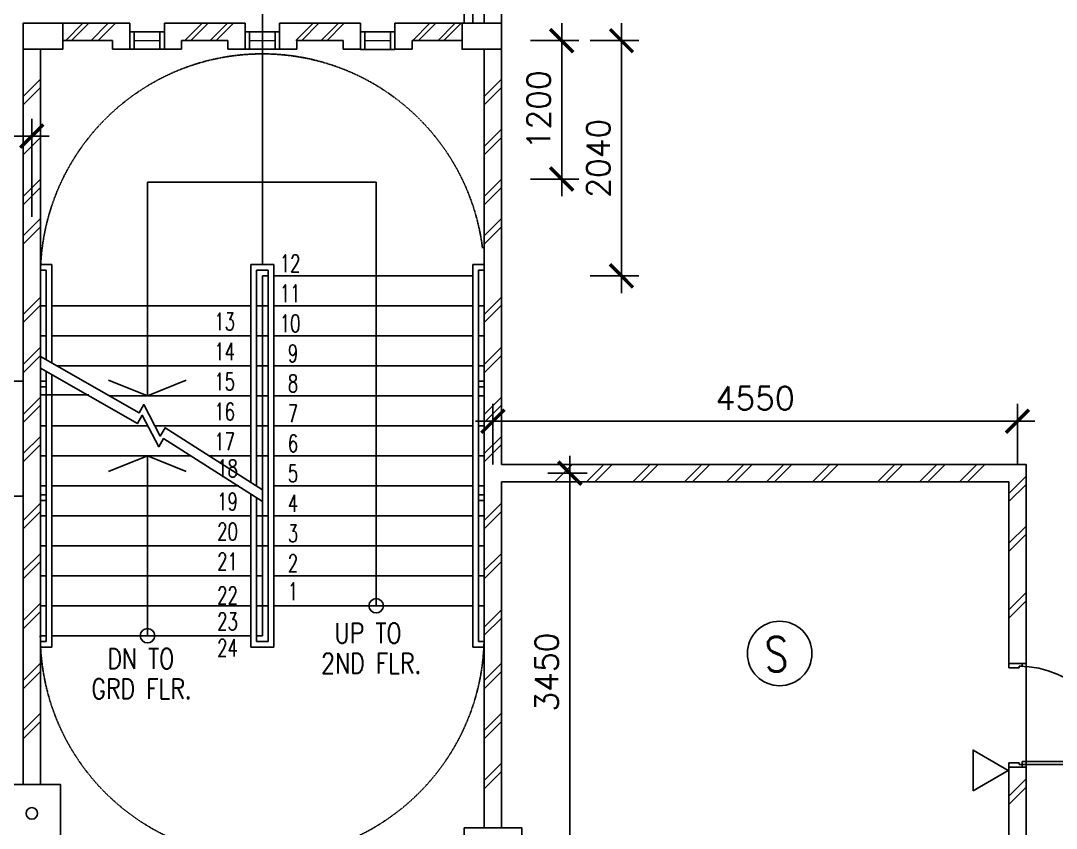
# Model space of a CAD drawing. Header units: feet. Extents: x 1407108 to 2957709, y -1501070 to -681589.
# Drawn here: x 1670864 to 1679847, y -776553 to -769552 of the extents above; entities that cross this region are included whole.
import ezdxf

# ---------------------------------------------------------------- set-up
doc = ezdxf.new("R2010")
doc.units = ezdxf.units.FT
doc.header["$LTSCALE"] = 13
doc.header["$MEASUREMENT"] = 0
doc.linetypes.add('HIDDEN', pattern=[0.375, 0.25, -0.125])
doc.layers.get('0').update_dxf_attribs({"linetype": 'CONTINUOUS'})
for name, color, linetype in [('-FF', 240, 'CONTINUOUS'), ('COL', 3, 'CONTINUOUS'), ('DIM', 7, 'CONTINUOUS'), ('DR', 7, 'CONTINUOUS'), ('extension', 1, 'CONTINUOUS'), ('H', 1, 'CONTINUOUS'), ('hatch', 7, 'CONTINUOUS'), ('LINE', 7, 'CONTINUOUS'), ('PL', 5, 'CONTINUOUS'), ('RWDP', 145, 'CONTINUOUS'), ('stair', 7, 'CONTINUOUS'), ('WALL', 2, 'CONTINUOUS'), ('WIN', 5, 'CONTINUOUS')]:
    doc.layers.add(name, color=color, linetype=linetype)
doc.styles.add('E', font='ROMANS.SHX', dxfattribs={"width": 0.9})
doc.styles.add('ROMANS', font='romans')
doc.styles.get("Standard").update_dxf_attribs({"font": 'ROMANS.SHX'})
doc.dimstyles.new('STANDARD$0', dxfattribs={"dimscale": 0, "dimtxt": 8, "dimasz": 6, "dimexe": 1, "dimexo": 1, "dimgap": 3, "dimtad": 1, "dimdec": 0, "dimlfac": -1, "dimrnd": 1, "dimzin": 0, "dimdsep": 46, "dimtxsty": 'Standard', "dimcen": 0, "dimclrd": 5, "dimclre": 250, "dimadec": 0, "dimazin": 0, "dimtfac": 1, "dimtdec": 4, "dimtofl": 0, "dimtmove": 0, "dimatfit": 3, "dimfxl": 1, "dimtolj": 1, "dimtzin": 0, "dimarcsym": 0})

# ---------------------------------------------------------------- blocks, each defined once
blk = doc.blocks.new('_ARCHTICK')
at = {"color": 0, "linetype": 'ByBlock', "const_width": 0.15}
blk.add_lwpolyline([(-0.5, -0.5), (0.5, 0.5)], dxfattribs=at)
blk = doc.blocks.new('*D375')
at = {"layer": 'DIM', "color": 7, "lineweight": -2, "transparency": 16777216}
for p, q in [((1665960.2, -771252.3), (1665960.2, -770401.7)), ((1670960.2, -771252.3), (1670960.2, -770401.7)), ((1665810.2, -770551.7), (1671110.2, -770551.7))]:
    blk.add_line(p, q, dxfattribs=at)
at = {"layer": 'DIM', "color": 7, "lineweight": -2, "transparency": 16777216, "xscale": 200, "yscale": 200, "zscale": 200, "rotation": 180}
blk.add_blockref('_ARCHTICK', (1665960.2, -770551.7), dxfattribs=at)
at = {"layer": 'DIM', "color": 7, "lineweight": -2, "transparency": 16777216, "xscale": 200, "yscale": 200, "zscale": 200}
blk.add_blockref('_ARCHTICK', (1670960.2, -770551.7), dxfattribs=at)
at = {"layer": 'DIM', "color": 7, "transparency": 16777216, "insert": (1668460.2, -770351.7), "char_height": 200, "attachment_point": 5, "style": 'ROMANS'}
blk.add_mtext('\\A1;5000', dxfattribs=at)
blk = doc.blocks.new('*D411')
at = {"layer": 'DIM', "color": 7, "linetype": 'Continuous', "lineweight": -2, "transparency": 16777216}
for p, q in [((1675557, -769574.1), (1675557, -771074.1)), ((1675285.1, -769724.1), (1675707, -769724.1)), ((1675285.1, -770924.1), (1675707, -770924.1))]:
    blk.add_line(p, q, dxfattribs=at)
at = {"layer": 'DIM', "color": 7, "linetype": 'Continuous', "lineweight": -2, "transparency": 16777216, "xscale": 200, "yscale": 200, "zscale": 200}
for p, rotation in [((1675557, -769724.1), 90), ((1675557, -770924.1), 270)]:
    blk.add_blockref('_ARCHTICK', p, dxfattribs=dict(at, rotation=rotation))
at = {"layer": 'DIM', "color": 7, "linetype": 'Continuous', "transparency": 16777216, "insert": (1675357, -770324.1), "char_height": 200, "attachment_point": 5, "rotation": 90, "style": 'ROMANS'}
blk.add_mtext('\\A1;1200', dxfattribs=at)
blk = doc.blocks.new('*D413')
at = {"layer": 'DIM', "color": 7, "linetype": 'Continuous', "lineweight": -2, "transparency": 16777216}
for p, q in [((1676075.4, -769574.1), (1676075.4, -771914.1)), ((1675803.5, -769724.1), (1676225.4, -769724.1)), ((1675803.5, -771764.1), (1676225.4, -771764.1))]:
    blk.add_line(p, q, dxfattribs=at)
at = {"layer": 'DIM', "color": 7, "linetype": 'Continuous', "lineweight": -2, "transparency": 16777216, "xscale": 200, "yscale": 200, "zscale": 200}
for p, rotation in [((1676075.4, -769724.1), 90), ((1676075.4, -771764.1), 270)]:
    blk.add_blockref('_ARCHTICK', p, dxfattribs=dict(at, rotation=rotation))
at = {"layer": 'DIM', "color": 7, "linetype": 'Continuous', "transparency": 16777216, "insert": (1675875.4, -770744.1), "char_height": 200, "attachment_point": 5, "rotation": 90, "style": 'ROMANS'}
blk.add_mtext('\\A1;2040', dxfattribs=at)
blk = doc.blocks.new('*D457')
at = {"layer": 'DIM', "color": 7, "linetype": 'Continuous', "lineweight": -2, "transparency": 16777216}
for p, q in [((1674960.2, -773399.1), (1674960.2, -772874.4)), ((1679510.2, -773399.1), (1679510.2, -772874.4)), ((1679660.2, -773024.4), (1674810.2, -773024.4))]:
    blk.add_line(p, q, dxfattribs=at)
at = {"layer": 'DIM', "color": 7, "linetype": 'Continuous', "lineweight": -2, "transparency": 16777216, "xscale": 200, "yscale": 200, "zscale": 200, "rotation": 180}
blk.add_blockref('_ARCHTICK', (1674960.2, -773024.4), dxfattribs=at)
at = {"layer": 'DIM', "color": 7, "linetype": 'Continuous', "lineweight": -2, "transparency": 16777216, "xscale": 200, "yscale": 200, "zscale": 200}
blk.add_blockref('_ARCHTICK', (1679510.2, -773024.4), dxfattribs=at)
at = {"layer": 'DIM', "color": 7, "linetype": 'Continuous', "transparency": 16777216, "insert": (1677235.2, -772824.4), "char_height": 200, "attachment_point": 5, "style": 'ROMANS'}
blk.add_mtext('\\A1;4550', dxfattribs=at)
blk = doc.blocks.new('*D458')
at = {"layer": 'DIM', "color": 7, "linetype": 'Continuous', "lineweight": -2, "transparency": 16777216}
for p, q in [((1675627.5, -773324.1), (1675627.5, -777074.1)), ((1675436.2, -773474.1), (1675777.5, -773474.1)), ((1675360.2, -776924.1), (1675777.5, -776924.1))]:
    blk.add_line(p, q, dxfattribs=at)
at = {"layer": 'DIM', "color": 7, "linetype": 'Continuous', "lineweight": -2, "transparency": 16777216, "xscale": 200, "yscale": 200, "zscale": 200}
for p, rotation in [((1675627.5, -773474.1), 90), ((1675627.5, -776924.1), 270)]:
    blk.add_blockref('_ARCHTICK', p, dxfattribs=dict(at, rotation=rotation))
at = {"layer": 'DIM', "color": 7, "linetype": 'Continuous', "transparency": 16777216, "insert": (1675427.5, -775199.1), "char_height": 200, "attachment_point": 5, "rotation": 90, "style": 'ROMANS'}
blk.add_mtext('\\A1;3450', dxfattribs=at)
blk = doc.blocks.new('DR900')
at = {"layer": 'DR', "color": 7}
for p, q in [((25, 940), (50, 940)), ((25, 115), (25, 940)), ((50, 115), (50, 940)), ((0, 115), (25, 115)), ((50, 115), (25, 115)), ((25, 115), (25, 90)), ((25, 90), (38, 90)), ((38, 90), (38, 0)), ((862, 90), (875, 90)), ((862, 90), (862, 0)), ((874.6, 115), (900, 115)), ((875, 115), (875, 90)), ((0, 0), (38, 0)), ((862, 0), (900, 0))]:
    blk.add_line(p, q, dxfattribs=at)
blk.add_arc((25, 90), 850, 0, 90, dxfattribs=at)
blk = doc.blocks.new('CO2')
at = {"layer": '-FF'}
blk.add_lwpolyline([(-305.5, -176.4), (-305.5, 176.4), (0, 0)], close=True, dxfattribs=at)
blk = doc.blocks.new('SMOKE DETECTOR')
at = {"layer": '-FF'}
blk.add_circle((0, 0), 279.9, dxfattribs=at)
at = {"layer": '-FF', "color": 3, "style": 'E', "width": 0.8}
blk.add_text('S', height=300, dxfattribs=at).set_placement((-131.5, -155.8))

msp = doc.modelspace()

# ---------------------------------------------------------------- linework, layer by layer
at = {"color": 9}
msp.add_line((1674785.2, -769574.1), (1674785.2, -765174.1), dxfattribs=at)
at = {"layer": 'COL'}
for q in [(1670710.2, -776174.1), (1671210.2, -776174.1)]:
    msp.add_line((1671210.2, -776174.1), q, dxfattribs=at)
for points in [[(1671228.2, -769574.1), (1670885.2, -769574.1), (1670885.2, -769799.1), (1671228.2, -769799.1)], [(1674692.2, -769574.1), (1675035.2, -769574.1), (1675035.2, -769799.1), (1674692.2, -769799.1)], [(1670710.2, -776174.1), (1671210.2, -776174.1), (1671210.2, -776674.1), (1670710.2, -776674.1)], [(1674710.2, -776549.1), (1675210.2, -776549.1), (1675210.2, -777299.1), (1674710.2, -777299.1)]]:
    msp.add_lwpolyline(points, close=True, dxfattribs=at)
at = {"layer": 'extension', "color": 21}
for p, q in [((1670885.2, -772675.6), (1655710.2, -772675.6)), ((1670885.2, -773674.1), (1655710.2, -773674.1))]:
    msp.add_line(p, q, dxfattribs=at)
at = {"layer": 'H'}
for p, q in [((1671254.2, -769724.1), (1671404.2, -769574.1)), ((1671305.9, -769724.1), (1671455.9, -769574.1)), ((1671470.9, -769726.3), (1671620.9, -769576.3)), ((1671532.7, -769726.3), (1671682.7, -769576.3)), ((1672287.4, -769724.1), (1672437.4, -769574.1)), ((1672339, -769724.1), (1672489, -769574.1)), ((1672504.1, -769726.3), (1672654.1, -769576.3)), ((1672555.8, -769726.3), (1672705.8, -769576.3)), ((1673249.9, -769724.1), (1673399.9, -769574.1)), ((1673301.5, -769724.1), (1673451.5, -769574.1)), ((1673466.6, -769726.3), (1673616.6, -769576.3)), ((1673518.3, -769726.3), (1673668.3, -769576.3)), ((1674264.5, -769724.1), (1674414.5, -769574.1)), ((1674316.2, -769724.1), (1674466.2, -769574.1)), ((1674481.2, -769726.3), (1674631.2, -769576.3)), ((1674532.9, -769726.3), (1674682.9, -769576.3)), ((1675648.3, -773399.1), (1675498.3, -773549.1)), ((1675922.7, -773399.1), (1675772.7, -773549.1)), ((1675993.4, -773399.1), (1675843.4, -773549.1)), ((1676323.6, -773399.1), (1676173.6, -773549.1)), ((1676394.3, -773399.1), (1676244.3, -773549.1)), ((1676771.8, -773399.1), (1676621.8, -773549.1)), ((1676842.5, -773399.1), (1676692.5, -773549.1)), ((1677137.9, -773399.1), (1676987.9, -773549.1)), ((1677208.6, -773399.1), (1677058.6, -773549.1)), ((1677483, -773399.1), (1677333, -773549.1)), ((1677553.7, -773399.1), (1677403.7, -773549.1)), ((1677883.9, -773399.1), (1677733.9, -773549.1)), ((1677954.6, -773399.1), (1677804.6, -773549.1)), ((1678445.6, -773399.1), (1678295.6, -773549.1)), ((1678516.3, -773399.1), (1678366.3, -773549.1)), ((1678811.7, -773399.1), (1678661.7, -773549.1)), ((1678882.4, -773399.1), (1678732.4, -773549.1)), ((1679156.8, -773399.1), (1679006.8, -773549.1)), ((1679227.5, -773399.1), (1679077.5, -773549.1))]:
    msp.add_line(p, q, dxfattribs=at)
at = {"layer": 'hatch', "color": 1}
for p, q in [((1671035.2, -770058.6), (1670885.2, -770208.6)), ((1671035.2, -770130.2), (1670885.2, -770280.2)), ((1675035.2, -770058.6), (1674885.2, -770208.6)), ((1675035.2, -770130.2), (1674885.2, -770280.2)), ((1671035.2, -770492.6), (1670885.2, -770642.6)), ((1675035.2, -770492.6), (1674885.2, -770642.6)), ((1671035.2, -770564.2), (1670885.2, -770714.2)), ((1675035.2, -770564.2), (1674885.2, -770714.2)), ((1671035.2, -770925.5), (1670885.2, -771075.5)), ((1675035.2, -770925.5), (1674885.2, -771075.5)), ((1671035.2, -770997.1), (1670885.2, -771147.1)), ((1675035.2, -770997.1), (1674885.2, -771147.1)), ((1671035.2, -771266.3), (1670885.2, -771416.3)), ((1675035.2, -771266.3), (1674885.2, -771416.3)), ((1671035.2, -771337.9), (1670885.2, -771487.9)), ((1675035.2, -771337.9), (1674885.2, -771487.9)), ((1671035.2, -771947.6), (1670885.2, -772097.6)), ((1671035.2, -772019.2), (1670885.2, -772169.2)), ((1675035.2, -771947.6), (1674885.2, -772097.6)), ((1675035.2, -772019.2), (1674885.2, -772169.2)), ((1671035.2, -772381.6), (1670885.2, -772531.6)), ((1675035.2, -772381.6), (1674885.2, -772531.6)), ((1671035.2, -772453.2), (1670885.2, -772603.2)), ((1675035.2, -772453.2), (1674885.2, -772603.2)), ((1671035.2, -772814.5), (1670885.2, -772964.5)), ((1675035.2, -772814.5), (1674885.2, -772964.5)), ((1671035.2, -772886.1), (1670885.2, -773036.1)), ((1675035.2, -772886.1), (1674885.2, -773036.1)), ((1671035.2, -773155.3), (1670885.2, -773305.3)), ((1675035.2, -773155.3), (1674885.2, -773305.3)), ((1671035.2, -773226.9), (1670885.2, -773376.9)), ((1675035.2, -773226.9), (1674885.2, -773376.9)), ((1679585.2, -773499.7), (1679435.2, -773649.7)), ((1679585.2, -773571.3), (1679435.2, -773721.3)), ((1671035.2, -773735.6), (1670885.2, -773885.6)), ((1675035.2, -773735.6), (1674885.2, -773885.6)), ((1671035.2, -773807.2), (1670885.2, -773957.2)), ((1675035.2, -773807.2), (1674885.2, -773957.2)), ((1679585.2, -773932.6), (1679435.2, -774082.6)), ((1679585.2, -774004.2), (1679435.2, -774154.2)), ((1671035.2, -774169.6), (1670885.2, -774319.6)), ((1675035.2, -774169.6), (1674885.2, -774319.6)), ((1671035.2, -774241.2), (1670885.2, -774391.2)), ((1675035.2, -774241.2), (1674885.2, -774391.2)), ((1679585.2, -774509.9), (1679435.2, -774659.9)), ((1671035.2, -774602.5), (1670885.2, -774752.5)), ((1679585.2, -774581.6), (1679435.2, -774731.6)), ((1671035.2, -774674.1), (1670885.2, -774824.1)), ((1675035.2, -774658.6), (1674885.2, -774808.6)), ((1675035.2, -774730.2), (1674885.2, -774880.2)), ((1671035.2, -775122.6), (1670885.2, -775272.6)), ((1675035.2, -775122.6), (1674885.2, -775272.6)), ((1671035.2, -775194.2), (1670885.2, -775344.2)), ((1675035.2, -775194.2), (1674885.2, -775344.2)), ((1671035.2, -775556.6), (1670885.2, -775706.6)), ((1675035.2, -775556.6), (1674885.2, -775706.6)), ((1671035.2, -775628.2), (1670885.2, -775778.2)), ((1675035.2, -775628.2), (1674885.2, -775778.2)), ((1675035.2, -775989.5), (1674885.2, -776139.5)), ((1675035.2, -776061.1), (1674885.2, -776211.1)), ((1679585.2, -776124.7), (1679435.2, -776274.7)), ((1679585.2, -776196.3), (1679435.2, -776346.3))]:
    msp.add_line(p, q, dxfattribs=at)
at = {"layer": 'LINE', "color": 8, "linetype": 'Continuous'}
msp.add_line((1674710.2, -765174.1), (1674710.2, -769574.1), dxfattribs=at)
at = {"layer": 'LINE', "color": 30, "linetype": 'Continuous'}
msp.add_line((1679435.2, -776024.1), (1679585.2, -776024.1), dxfattribs=at)
at = {"layer": 'LINE', "color": 5, "linetype": 'Continuous'}
msp.add_lwpolyline([(1679435.2, -775124.1), (1679585.2, -775124.1), (1679585.2, -776024.1)], dxfattribs=at)
at = {"layer": 'PL', "color": 5}
for p, q in [((1671810.2, -769649.1), (1672110.2, -769649.1)), ((1671848.2, -769649.1), (1671848.2, -769799.1)), ((1672810.2, -769649.1), (1673110.2, -769649.1)), ((1672848.2, -769649.1), (1672848.2, -769799.1)), ((1673072.2, -769649.1), (1673072.2, -769799.1)), ((1674110.2, -769649.1), (1673810.2, -769649.1)), ((1674072.2, -769649.1), (1674072.2, -769799.1)), ((1671810.2, -769799.1), (1672110.2, -769799.1)), ((1672810.2, -769799.1), (1673110.2, -769799.1)), ((1674110.2, -769800.5), (1673810.2, -769800.5))]:
    msp.add_line(p, q, dxfattribs=at)
at = {"layer": 'RWDP', "linetype": 'Continuous'}
msp.add_circle((1670960.2, -776424.1), 50, dxfattribs=at)
at = {"layer": 'stair', "color": 5, "linetype": 'HIDDEN'}
msp.add_line((1672960.2, -768990.6), (1672960.2, -771664.1), dxfattribs=at)
at = {"layer": 'stair'}
for p, q in [((1671963.7, -772804.1), (1671963.7, -770950.5)), ((1671963.7, -770950.5), (1673947.7, -770950.5)), ((1673947.7, -774624.1), (1673947.7, -770950.5)), ((1672960.2, -771764.1), (1672960.2, -773563.4)), ((1672960.2, -771764.1), (1672960.2, -774884.1)), ((1673010.2, -771764.1), (1672960.2, -771764.1)), ((1674785.2, -771764.1), (1673060.2, -771764.1)), ((1671035.2, -772024.1), (1671085.2, -772024.1)), ((1671135.2, -772024.1), (1672860.2, -772024.1)), ((1672910.2, -772024.1), (1672960.2, -772024.1)), ((1672910.2, -772024.1), (1672960.2, -772024.1)), ((1672960.2, -772024.1), (1673010.2, -772024.1)), ((1673060.2, -772024.1), (1674785.2, -772024.1)), ((1674835.2, -772024.1), (1674885.2, -772024.1)), ((1671035.2, -772284.1), (1671085.2, -772284.1)), ((1671135.2, -772284.1), (1672860.2, -772284.1)), ((1672910.2, -772284.1), (1672960.2, -772284.1)), ((1672910.2, -772284.1), (1672960.2, -772284.1)), ((1672960.2, -772284.1), (1673010.2, -772284.1)), ((1673060.2, -772284.1), (1674785.2, -772284.1)), ((1674835.2, -772284.1), (1674885.2, -772284.1)), ((1671177, -772544.1), (1672860.2, -772544.1)), ((1672910.2, -772544.1), (1672960.2, -772544.1)), ((1672910.2, -772544.1), (1672960.2, -772544.1)), ((1672960.2, -772544.1), (1673010.2, -772544.1)), ((1673060.2, -772544.1), (1674785.2, -772544.1)), ((1674835.2, -772544.1), (1674885.2, -772544.1)), ((1671035.2, -772796.6), (1671455.9, -772796.6)), ((1671631.8, -772804.1), (1672860.2, -772804.1)), ((1672910.2, -772804.1), (1672960.2, -772804.1)), ((1672910.2, -772804.1), (1672960.2, -772804.1)), ((1672960.2, -772804.1), (1673010.2, -772804.1)), ((1673060.2, -772804.1), (1674785.2, -772804.1)), ((1674835.2, -772804.1), (1674885.2, -772804.1)), ((1671035.2, -773064.1), (1671085.2, -773064.1)), ((1671135.2, -773064.1), (1671966.3, -773064.1)), ((1672028.3, -773064.1), (1672860.2, -773064.1)), ((1672910.2, -773064.1), (1672960.2, -773064.1)), ((1672910.2, -773064.1), (1672960.2, -773064.1)), ((1672960.2, -773064.1), (1673010.2, -773064.1)), ((1673060.2, -773064.1), (1674785.2, -773064.1)), ((1674835.2, -773064.1), (1674885.2, -773064.1)), ((1671035.2, -773324.1), (1671085.2, -773324.1)), ((1671135.2, -773324.1), (1672338.3, -773324.1)), ((1671963.7, -773324.1), (1671963.7, -774884.1)), ((1672496.7, -773324.1), (1672860.2, -773324.1)), ((1672910.2, -773324.1), (1672955.9, -773324.1)), ((1672910.2, -773324.1), (1672960.2, -773324.1)), ((1672960.2, -773324.1), (1673010.2, -773324.1)), ((1673060.2, -773324.1), (1674785.2, -773324.1)), ((1674835.2, -773324.1), (1674885.2, -773324.1)), ((1671035.2, -773584.1), (1671085.2, -773584.1)), ((1671135.2, -773584.1), (1672757.6, -773584.1)), ((1673060.2, -773584.1), (1674785.2, -773584.1)), ((1674835.2, -773584.1), (1674885.2, -773584.1)), ((1671035.2, -773844.1), (1671085.2, -773844.1)), ((1671135.2, -773844.1), (1672860.2, -773844.1)), ((1672910.2, -773844.1), (1672960.2, -773844.1)), ((1672960.2, -773844.1), (1673010.2, -773844.1)), ((1672960.2, -773844.1), (1673010.2, -773844.1)), ((1673060.2, -773844.1), (1674785.2, -773844.1)), ((1674835.2, -773844.1), (1674885.2, -773844.1)), ((1671035.2, -774104.1), (1671085.2, -774104.1)), ((1671135.2, -774104.1), (1672860.2, -774104.1)), ((1672910.2, -774104.1), (1672960.2, -774104.1)), ((1672960.2, -774104.1), (1673010.2, -774104.1)), ((1672960.2, -774104.1), (1673010.2, -774104.1)), ((1673060.2, -774104.1), (1674785.2, -774104.1)), ((1674835.2, -774104.1), (1674885.2, -774104.1)), ((1671035.2, -774364.1), (1671085.2, -774364.1)), ((1671135.2, -774364.1), (1672860.2, -774364.1)), ((1672910.2, -774364.1), (1672960.2, -774364.1)), ((1673060.2, -774364.1), (1674785.2, -774364.1)), ((1674835.2, -774364.1), (1674885.2, -774364.1)), ((1671035.2, -774624.1), (1671085.2, -774624.1)), ((1671135.2, -774624.1), (1672860.2, -774624.1)), ((1672910.2, -774624.1), (1672960.2, -774624.1)), ((1672960.2, -774624.1), (1673010.2, -774624.1)), ((1673060.2, -774624.1), (1674785.2, -774624.1)), ((1674835.2, -774624.1), (1674885.2, -774624.1)), ((1671035.2, -774884.1), (1671085.2, -774884.1)), ((1671135.2, -774884.1), (1672860.2, -774884.1)), ((1672910.2, -774884.1), (1672960.2, -774884.1))]:
    msp.add_line(p, q, dxfattribs=at)
at = {"layer": 'stair', "color": 193}
for p, q in [((1671135.2, -771664.1), (1671035.2, -771664.1)), ((1671135.2, -771664.1), (1671135.2, -772520.2)), ((1672860.2, -771664.1), (1672860.2, -773556.4)), ((1672860.2, -771664.1), (1673060.2, -771664.1)), ((1673060.2, -771664.1), (1673060.2, -774984.1)), ((1674785.2, -771664.1), (1674785.2, -774984.1)), ((1674785.2, -771664.1), (1674885.2, -771664.1)), ((1671085.2, -771714.1), (1671035.2, -771714.1)), ((1671085.2, -771714.1), (1671085.2, -772491.7)), ((1672910.2, -771714.1), (1672910.2, -773588.4)), ((1672910.2, -771714.1), (1673010.2, -771714.1)), ((1673010.2, -771714.1), (1673010.2, -774934.1)), ((1674835.2, -771714.1), (1674835.2, -774934.1)), ((1674835.2, -771714.1), (1674885.2, -771714.1)), ((1671085.2, -772592.2), (1671085.2, -774934.1)), ((1671135.2, -772620.8), (1671135.2, -774984.1)), ((1671085.2, -772675.8), (1671035.2, -772675.8)), ((1671085.2, -772725.8), (1671035.2, -772725.8)), ((1674835.2, -772675.8), (1674885.2, -772675.8)), ((1674835.2, -772725.8), (1674885.2, -772725.8)), ((1671085.2, -773662.4), (1671035.2, -773662.4)), ((1671085.2, -773712.4), (1671035.2, -773712.4)), ((1672860.2, -774984.1), (1672860.2, -773657.1)), ((1672910.2, -774934.1), (1672910.2, -773689)), ((1674835.2, -773662.4), (1674885.2, -773662.4)), ((1674835.2, -773712.4), (1674885.2, -773712.4)), ((1671035.2, -774934.1), (1671085.2, -774934.1)), ((1671035.2, -774984.1), (1671135.2, -774984.1)), ((1672860.2, -774984.1), (1673060.2, -774984.1)), ((1672910.2, -774934.1), (1673010.2, -774934.1)), ((1674885.2, -774984.1), (1674785.2, -774984.1)), ((1674885.2, -774934.1), (1674835.2, -774934.1))]:
    msp.add_line(p, q, dxfattribs=at)
at = {"layer": 'stair'}
for points in [[(1671035.2, -772463.1), (1671890.5, -772952), (1671931.8, -772879.8), (1672075, -773153.2), (1672116.2, -773081), (1672960.2, -773620.3)], [(1671035.2, -772563.6), (1671877.1, -773044.9), (1671918.4, -772972.6), (1672061.6, -773246.1), (1672102.8, -773173.9), (1672960.2, -773720.9)]]:
    msp.add_lwpolyline(points, dxfattribs=at)
at = {"layer": 'stair', "color": 4, "linetype": 'Continuous'}
for points in [[(1671626.6, -772669.4), (1671963.7, -772804.1), (1672300.7, -772669.4)], [(1671626.6, -773458.9), (1671963.7, -773324.1), (1672300.7, -773458.9)]]:
    msp.add_lwpolyline(points, dxfattribs=at)
at = {"layer": 'stair', "color": 2, "linetype": 'Continuous'}
for centre in [(1673947.7, -774624.1), (1671963.7, -774884.1)]:
    msp.add_circle(centre, 62.5, dxfattribs=at)
at = {"layer": 'stair', "color": 1, "linetype": 'HIDDEN'}
for centre, start, end in [((1672960.2, -771764.1), 7.16198, 180), ((1672959.2, -774884.1), 180, 0)]:
    msp.add_arc(centre, 1925, start, end, dxfattribs=at)
at = {"layer": 'WALL'}
for p, q in [((1671810.2, -769574.1), (1671228.2, -769574.1)), ((1671810.2, -769574.1), (1671810.2, -769799.1)), ((1672110.2, -769574.1), (1672810.2, -769574.1)), ((1672110.2, -769799.1), (1672110.2, -769574.1)), ((1673810.2, -769574.1), (1673110.2, -769574.1)), ((1673810.2, -769799.1), (1673810.2, -769574.1)), ((1674110.2, -769574.1), (1674110.2, -769799.1)), ((1674110.2, -769574.1), (1674692.2, -769574.1)), ((1670885.2, -776174.1), (1670885.2, -769649.1)), ((1671660.2, -769799.1), (1671660.2, -769724.1)), ((1672660.2, -769724.1), (1672260.2, -769724.1)), ((1672260.2, -769799.1), (1672260.2, -769724.1)), ((1672660.2, -769799.1), (1672660.2, -769724.1)), ((1673260.2, -769724.1), (1673260.2, -769799.1)), ((1673260.2, -769724.1), (1673660.2, -769724.1)), ((1673660.2, -769799.1), (1673660.2, -769724.1)), ((1674260.2, -769724.1), (1674692.2, -769724.1)), ((1674260.2, -769799.1), (1674260.2, -769724.1)), ((1671035.2, -776174.1), (1671035.2, -769799.1)), ((1671810.2, -769799.1), (1671660.2, -769799.1)), ((1672110.2, -769799.1), (1672260.2, -769799.1)), ((1673810.2, -769799.1), (1673660.2, -769799.1)), ((1674110.2, -769799.1), (1674260.2, -769799.1)), ((1674885.2, -776549.1), (1674885.2, -769799.1)), ((1675035.2, -773399.1), (1675035.2, -769799.1)), ((1675035.2, -773399.1), (1675035.2, -770614.1)), ((1674885.2, -776549.1), (1674885.2, -770764.1)), ((1675035.2, -776549.1), (1675035.2, -773549.1)), ((1675035.2, -776549.1), (1675035.2, -773549.1))]:
    msp.add_line(p, q, dxfattribs=at)
for points in [[(1672660.2, -769799.1), (1672810.2, -769799.1), (1672810.2, -769574.1)], [(1673260.2, -769799.1), (1673110.2, -769799.1), (1673110.2, -769574.1)], [(1671660.2, -769724.1), (1671228.2, -769724.1)]]:
    msp.add_lwpolyline(points, dxfattribs=at)
at = {"layer": 'WALL', "linetype": 'Continuous'}
for points in [[(1679585.2, -775124.1), (1679585.2, -773399.1), (1675035.2, -773399.1)], [(1679435.2, -775124.1), (1679435.2, -773549.1), (1675035.2, -773549.1)], [(1679435.2, -776849.1), (1679435.2, -776024.1)], [(1679585.2, -776849.1), (1679585.2, -776024.1)]]:
    msp.add_lwpolyline(points, dxfattribs=at)
at = {"layer": 'WIN'}
for p, q in [((1674885.2, -768649.1), (1674885.2, -769574.1)), ((1675035.2, -768649.1), (1675035.2, -769574.1)), ((1672072.2, -769799.1), (1672072.2, -769649.1)), ((1673848.2, -769799.1), (1673848.2, -769649.1)), ((1672260.2, -769799.1), (1672260.2, -769724.1))]:
    msp.add_line(p, q, dxfattribs=at)
at = {"layer": 'WIN', "const_width": 10, "flags": 128}
for points in [[(1671848.2, -769724.1), (1672072.2, -769724.1)], [(1672848.2, -769724.1), (1673072.2, -769724.1)], [(1674072.2, -769724.1), (1673848.2, -769724.1)]]:
    msp.add_lwpolyline(points, dxfattribs=at)

# ---------------------------------------------------------------- block references
at = {"layer": '-FF'}
for name, p in [('SMOKE DETECTOR', (1677448, -775037.8)), ('CO2', (1679431.2, -776051.8))]:
    msp.add_blockref(name, p, dxfattribs=at)
at = {"layer": 'LINE', "color": 30, "linetype": 'Continuous', "xscale": -1, "rotation": 270}
msp.add_blockref('DR900', (1679435.2, -776024.1), dxfattribs=at)

# ---------------------------------------------------------------- texts
at = {"layer": 'stair', "color": 7, "linetype": 'Continuous', "style": 'ROMANS'}
for s, height, width, p in [('12', 150, 0.7, (1673111, -771731)), ('11', 150, 0.7, (1673111, -771991)), ('13', 150, 0.7, (1672543.1, -772235.4)), ('10', 150, 0.7, (1673111, -772251)), ('14', 150, 0.7, (1672543.1, -772495.4)), ('9', 150, 0.7, (1673181, -772511)), ('15', 150, 0.7, (1672543.1, -772755.4)), ('8', 150, 0.7, (1673181, -772771)), ('16', 150, 0.7, (1672543.1, -773015.4)), ('7', 150, 0.7, (1673181, -773031)), ('17', 150, 0.7, (1672543.1, -773275.4)), ('6', 150, 0.7, (1673181, -773291)), ('18', 150, 0.7, (1672568.2, -773507.8)), ('5', 150, 0.7, (1673181, -773551)), ('19', 150, 0.7, (1672568.2, -773795.4)), ('4', 150, 0.7, (1673181, -773811)), ('20', 150, 0.7, (1672568.2, -774055.4)), ('3', 150, 0.7, (1673181, -774071)), ('21', 150, 0.7, (1672568.2, -774315.4)), ('2', 150, 0.7, (1673181, -774331)), ('1', 150, 0.7, (1673181, -774575)), ('22', 150, 0.7, (1672568.2, -774609.8)), ('23', 150, 0.7, (1672568.2, -774835.4)), ('24', 150, 0.7, (1672568.2, -775064.7)), ('DN TO', 175, 0.8, (1671614.9, -775170.8)), ('GRD FLR.', 175, 0.8, (1671477.7, -775431.6))]:
    msp.add_text(s, height=height, dxfattribs=dict(at, width=width)).set_placement(p)
at = {"layer": 'stair', "color": 7, "linetype": 'Continuous', "style": 'ROMANS', "width": 0.8}
for s, p in [('UP TO', (1673586.4, -774949.3)), ('2ND FLR.', (1673470.1, -775210.2))]:
    msp.add_text(s, height=175, rotation=360, dxfattribs=at).set_placement(p)

# ---------------------------------------------------------------- dimensions: what is measured, and where the dimension line sits
at = {"layer": 'DIM', "linetype": 'Continuous'}
for base, p1, p2, picture, middle in [((1675557, -770924.1), (1675135.1, -769724.1), (1675135.1, -770924.1), '*D411', (1675357, -770324.1)), ((1676075.4, -771764.1), (1675653.5, -769724.1), (1675653.5, -771764.1), '*D413', (1675875.4, -770744.1))]:
    dim = msp.add_linear_dim(base=base, p1=p1, p2=p2, angle=90, dimstyle='STANDARD$0', override={"dimscale": 100, "dimtxt": 2, "dimasz": 2, "dimexe": 1.5, "dimexo": 1.5, "dimgap": 1, "dimtxsty": 'ROMANS', "dimblk": 'ARCHTICK', "dimdle": 1.5, "dimclrd": 7, "dimclre": 7, "dimclrt": 7, "dimtdec": 0, "dimtmove": 2}, dxfattribs=at)
    dim.commit()
    dim.dimension.update_dxf_attribs({"geometry": picture, "text_midpoint": middle})
at = {"layer": 'DIM'}
dim = msp.add_aligned_dim(p1=(1665960.2, -771402.3), p2=(1670960.2, -771402.3), distance=850.6, dimstyle='STANDARD$0', override={"dimscale": 100, "dimtxt": 2, "dimasz": 2, "dimexe": 1.5, "dimexo": 1.5, "dimgap": 1, "dimtxsty": 'ROMANS', "dimblk": 'ARCHTICK', "dimdle": 1.5, "dimclrd": 7, "dimclre": 7, "dimclrt": 7, "dimtdec": 0, "dimtmove": 2}, dxfattribs=at)
dim.commit()
dim.dimension.update_dxf_attribs({"geometry": '*D375', "text_midpoint": (1668460.2, -770351.7)})
at = {"layer": 'DIM', "color": 5, "linetype": 'Continuous'}
dim = msp.add_linear_dim(base=(1674960.2, -773024.4), p1=(1679510.2, -773549.1), p2=(1674960.2, -773549.1), dimstyle='STANDARD$0', override={"dimscale": 100, "dimtxt": 2, "dimasz": 2, "dimexe": 1.5, "dimexo": 1.5, "dimgap": 1, "dimtxsty": 'ROMANS', "dimblk": 'ARCHTICK', "dimdle": 1.5, "dimclrd": 7, "dimclre": 7, "dimclrt": 7, "dimtdec": 0, "dimtmove": 2}, dxfattribs=at)
dim.commit()
dim.dimension.update_dxf_attribs({"geometry": '*D457', "text_midpoint": (1677235.2, -772824.4)})
dim = msp.add_linear_dim(base=(1675627.5, -776924.1), p1=(1675286.2, -773474.1), p2=(1675210.2, -776924.1), angle=90, dimstyle='STANDARD$0', override={"dimscale": 100, "dimtxt": 2, "dimasz": 2, "dimexe": 1.5, "dimexo": 1.5, "dimgap": 1, "dimtxsty": 'ROMANS', "dimblk": 'ARCHTICK', "dimdle": 1.5, "dimclrd": 7, "dimclre": 7, "dimclrt": 7, "dimtdec": 0, "dimtmove": 2}, dxfattribs=at)
dim.commit()
dim.dimension.update_dxf_attribs({"geometry": '*D458', "text_midpoint": (1675427.5, -775199.1)})

doc.saveas('drawing.dxf')
